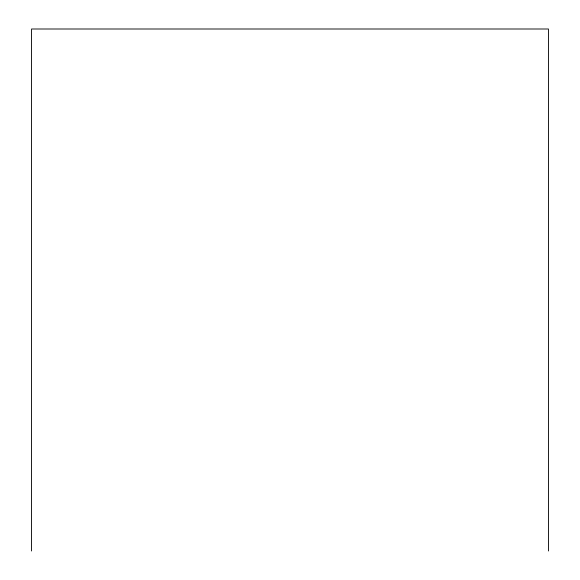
<?xml version="1.0" encoding="UTF-8"?>
<svg xmlns="http://www.w3.org/2000/svg" width="580" height="580" viewBox="0 0 580 580"><rect width="100%" height="100%" fill="white"/><g stroke="black" fill="none" stroke-linecap="round" stroke-linejoin="round"><path stroke-width="0.87" d="M548.441 551L548.441 29L31.559 29L31.559 551"/></g></svg>
